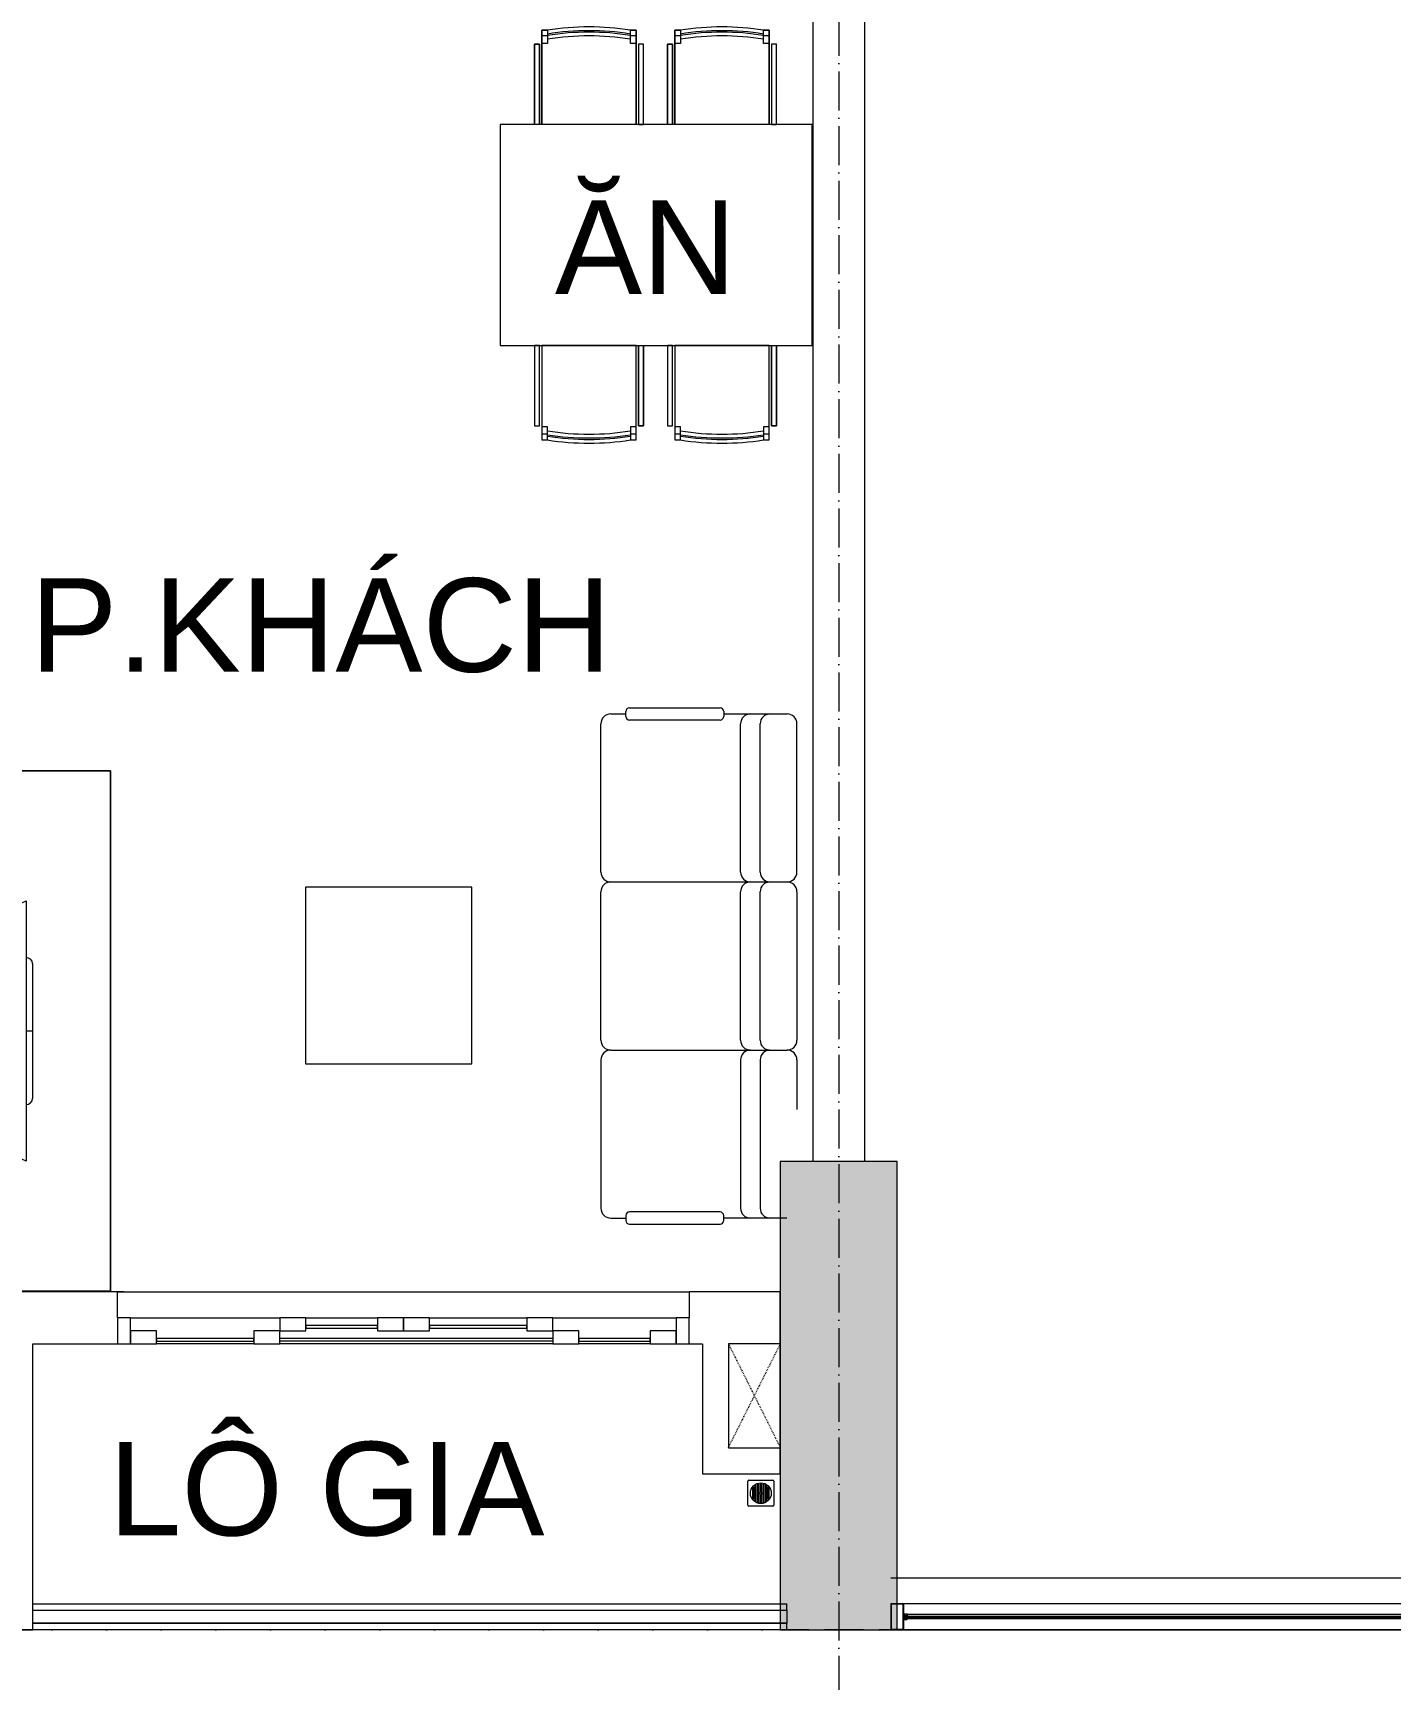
# Model space of a CAD drawing. Header units: millimetres. Extents: x -20215 to 101892, y -17414 to 45470.
# Drawn here: x 29301 to 34521, y -190 to 6140 of the extents above; entities that cross this region are included whole.
import ezdxf

# ---------------------------------------------------------------- set-up
doc = ezdxf.new("R2010")
doc.units = ezdxf.units.MM
doc.linetypes.add('Dash', pattern=[6.35, 3.175, -3.175])
doc.linetypes.add('Grid Line', pattern=[4.2, 3, -0.6, 0, -0.6])
for name, color, linetype, lineweight in [('A-DETL-GENF', 31, 'Continuous', 5), ('A-DETL-GENF-HDLN', 161, 'Dash', 5), ('CHU', 181, 'Continuous', 5), ('CUA', 31, 'Continuous', 9), ('DIM', 1, 'Continuous', 5), ('NET THAY 1', 41, 'Continuous', 5), ('NET-CAT', 3, 'Continuous', 15), ('NET-THAY', 2, 'Continuous', 9), ('THIET BI', 44, 'Continuous', 5), ('THIET-BI', 44, 'Continuous', 5), ('TRUC', 225, 'Continuous', 5), ('X-COT HAM$0$LC.HA', 8, 'Continuous', 9)]:
    doc.layers.add(name, color=color, linetype=linetype, lineweight=lineweight)
doc.styles.add('Arial_6', font='arial_0.ttf', dxfattribs={"height": 360})
doc.styles.add('TA1', font='arial_0.ttf')
doc.dimstyles.new('D_200_KTx2', dxfattribs={"dimtxt": 400, "dimasz": 300, "dimexe": 300, "dimexo": 300, "dimgap": 160, "dimtad": 1, "dimdec": 0, "dimzin": 9, "dimtxsty": 'TA1', "dimblk": 'ARCHTICK', "dimcen": 1, "dimdle": 300, "dimclrd": 256, "dimclre": 256, "dimclrt": 7, "dimadec": 0, "dimazin": 0, "dimtfac": 1, "dimtdec": 0, "dimtix": 1, "dimtmove": 1, "dimatfit": 3, "dimldrblk": 'ARCHTICK', "dimfxl": 0, "dimtolj": 1, "dimtzin": 0, "dimlwd": -1, "dimlwe": -1, "dimarcsym": 0})

# ---------------------------------------------------------------- blocks, each defined once
blk = doc.blocks.new('ALC1807-ASCENT PLAZA-KET CAU_rvt-1-MẶT BẰNG TẦNG 4')
at = {"layer": 'X-COT HAM$0$LC.HA'}
h = blk.add_hatch(color=256, dxfattribs=at)
h.dxf.hatch_style = 1
h.paths.add_polyline_path([(32625.7, 1799.9), (32175.7, 1799.9), (32175.7, -0.1), (32625.7, -0.1)])
at = {"ltscale": 1000}
blk.add_lwpolyline([(32625.7, 1799.9), (32175.7, 1799.9), (32175.7, -0.1), (32625.7, -0.1)], close=True, dxfattribs=at)
blk = doc.blocks.new('X-PHEU - X-PHEU-1231512-MẶT BẰNG TẦNG 4')
at = {"layer": 'THIET-BI'}
for p, q in [((25, 29), (25, 121)), ((29, 125), (121, 125)), ((42.5, 90.5), (42.5, 59.5)), ((47.5, 51.8), (47.5, 98.2)), ((52.5, 103.1), (52.5, 46.9)), ((57.5, 43.5), (57.5, 106.5)), ((62.5, 108.8), (62.5, 41.2)), ((67.5, 39.8), (67.5, 110.2)), ((72.5, 110.9), (72.5, 78.1)), ((72.5, 71.9), (72.5, 39.1)), ((77.5, 78.1), (77.5, 110.9)), ((77.5, 39.1), (77.5, 71.9)), ((82.5, 110.2), (82.5, 39.8)), ((87.5, 41.2), (87.5, 108.8)), ((92.5, 106.5), (92.5, 43.5)), ((97.5, 46.9), (97.5, 103.1)), ((102.5, 98.2), (102.5, 51.8)), ((107.5, 59.5), (107.5, 90.5)), ((125, 121), (125, 29)), ((121, 25), (29, 25))]:
    blk.add_line(p, q, dxfattribs=at)
blk.add_circle((75, 75), 40, dxfattribs=at)
for centre, radius, start, end in [((29, 121), 4, 90, 180), ((75, 75), 36, 139.80824, 154.52563), ((75, 75), 36, 119.0853, 128.68219), ((75, 75), 36, 102.0247, 110.31751), ((75, 75), 4, 128.68219, 231.31781), ((75, 75), 36, 90, 93.98208), ((75, 75), 36, 86.01792, 90), ((75, 75), 4, 308.68219, 51.31781), ((75, 75), 36, 69.68249, 77.9753), ((75, 75), 36, 51.31781, 60.9147), ((75, 75), 36, 25.47437, 40.19176), ((121, 121), 4, 0, 90), ((29, 29), 4, 180, 270), ((75, 75), 36, 205.47437, 220.19176), ((75, 75), 36, 231.31781, 240.9147), ((75, 75), 36, 249.68249, 257.9753), ((75, 75), 36, 266.01792, 270), ((75, 75), 36, 270, 273.98208), ((75, 75), 36, 282.0247, 290.31751), ((75, 75), 36, 299.0853, 308.68219), ((75, 75), 36, 319.80824, 334.52563), ((121, 29), 4, 270, 360)]:
    blk.add_arc(centre, radius, start, end, dxfattribs=at)
blk = doc.blocks.new('X-SOFA1 - X-SOFA-V57-MẶT BẰNG TẦNG 4')
at = {"layer": 'THIET BI'}
for p, q in [((-716.2, 969.2), (-658.4, 969.2)), ((-658.4, 959.8), (-658.4, 978.7)), ((-644.3, 992.8), (-295.7, 992.8)), ((-281.5, 978.7), (-281.5, 959.8)), ((-281.5, 969.2), (-103.7, 969.2)), ((-103.7, 969.2), (-37.7, 969.2)), ((-753.8, 360.8), (-753.8, 931.5)), ((-295.7, 945.7), (-644.3, 945.7)), ((-216.7, 360.8), (-216.7, 931.5)), ((-141.3, 360.8), (-141.3, 931.5)), ((0, 360.8), (0, 931.5)), ((-716.2, 323.1), (-103.7, 323.1)), ((-103.7, 323.1), (-37.7, 323.1)), ((-1250, 303.6), (-1890, 303.6)), ((-1890, 303.6), (-1890, -376.4)), ((-1890, 303.6), (-1890, -376.4)), ((-1250, 303.6), (-1890, 303.6)), ((-1250, -376.4), (-1250, 303.6)), ((-1250, -376.4), (-1250, 303.6)), ((-753.8, -285.4), (-753.8, 285.4)), ((-216.7, -285.4), (-216.7, 285.4)), ((-141.3, -285.4), (-141.3, 285.4)), ((0, 285.4), (0, -285.4)), ((-1890, -376.4), (-1250, -376.4)), ((-1890, -376.4), (-1250, -376.4)), ((-753.8, -360.8), (-753.8, -931.5)), ((-716.2, -323.1), (-37.7, -323.1)), ((-216.7, -360.8), (-216.7, -931.5)), ((-141.3, -360.8), (-141.3, -931.5)), ((0, -360.8), (0, -552.3)), ((-295.7, -945.7), (-644.3, -945.7)), ((-716.2, -969.2), (-658.4, -969.2)), ((-658.4, -959.8), (-658.4, -978.7)), ((-644.3, -992.8), (-295.7, -992.8)), ((-281.5, -978.7), (-281.5, -959.8)), ((-103.7, -969.2), (-281.5, -969.2)), ((-38.9, -969.2), (-103.7, -969.2))]:
    blk.add_line(p, q, dxfattribs=at)
for centre, radius, start, end in [((-716.2, 931.5), 37.7, 90, 180), ((-644.3, 978.7), 14.1, 90, 180), ((-644.3, 959.8), 14.1, 180, 270), ((-295.7, 978.7), 14.1, 360, 90), ((-295.7, 959.8), 14.1, 270, 0), ((-179, 931.5), 37.7, 90, 180), ((-103.7, 931.5), 37.7, 90, 180), ((-37.7, 931.5), 37.7, 360, 90), ((-716.2, 360.8), 37.7, 180, 270), ((-716.2, 285.4), 37.7, 90, 180), ((-179, 360.8), 37.7, 180, 270), ((-179, 285.4), 37.7, 90, 180), ((-103.7, 360.8), 37.7, 180, 270), ((-103.7, 285.4), 37.7, 90, 180), ((-37.7, 360.8), 37.7, 270, 0), ((-37.7, 285.4), 37.7, 360, 90), ((-716.2, -285.4), 37.7, 180, 270), ((-179, -285.4), 37.7, 180, 270), ((-103.7, -285.4), 37.7, 180, 270), ((-37.7, -285.4), 37.7, 270, 0), ((-716.2, -360.8), 37.7, 90, 180), ((-179, -360.8), 37.7, 90, 180), ((-103.7, -360.8), 37.7, 90, 180), ((-37.7, -360.8), 37.7, 360, 90), ((-716.2, -931.5), 37.7, 180, 270), ((-644.3, -959.8), 14.1, 90, 180), ((-295.7, -959.8), 14.1, 360, 90), ((-179, -931.5), 37.7, 180, 270), ((-103.7, -931.5), 37.7, 180, 270), ((-644.3, -978.7), 14.1, 180, 270), ((-295.7, -978.7), 14.1, 270, 0)]:
    blk.add_arc(centre, radius, start, end, dxfattribs=at)
blk = doc.blocks.new('X-BAN AN 4 GHE1 - X-BAN AN 4 GHE-1305657-MẶT BẰNG TẦNG 4')
at = {"layer": 'THIET BI'}
for p, q in [((187, 362.7), (165.2, 362.7)), ((165.2, 362.7), (165.2, 0)), ((165.2, 362.7), (165.2, 0)), ((187, 362.7), (165.2, 362.7)), ((165.2, 340.9), (187, 340.9)), ((187, 327.9), (187, 362.7)), ((187, 311.9), (187, 327.9)), ((527.9, 362.7), (506.1, 362.7)), ((506.1, 362.7), (506.1, 327.9)), ((527.9, 362.7), (506.1, 362.7)), ((506.1, 340.9), (527.9, 340.9)), ((506.1, 327.9), (506.1, 311.9)), ((527.9, 0), (527.9, 362.7)), ((527.9, 0), (527.9, 362.7)), ((698.6, 362.7), (676.8, 362.7)), ((676.8, 362.7), (676.8, 0)), ((676.8, 362.7), (676.8, 0)), ((698.6, 362.7), (676.8, 362.7)), ((676.8, 340.9), (698.6, 340.9)), ((698.6, 327.9), (698.6, 362.7)), ((698.6, 311.9), (698.6, 327.9)), ((1039.5, 362.7), (1017.7, 362.7)), ((1017.7, 362.7), (1017.7, 327.9)), ((1039.5, 362.7), (1017.7, 362.7)), ((1017.7, 340.9), (1039.5, 340.9)), ((1017.7, 327.9), (1017.7, 311.9)), ((1039.5, 0), (1039.5, 362.7)), ((1039.5, 0), (1039.5, 362.7)), ((136.9, 308.5), (136.9, 0)), ((155.8, 308.5), (136.9, 308.5)), ((136.9, 308.5), (155.8, 308.5)), ((136.9, 0), (136.9, 308.5)), ((155.8, 0), (155.8, 308.5)), ((155.8, 308.5), (155.8, 0)), ((165.2, 311.9), (187, 311.9)), ((506.1, 311.9), (527.9, 311.9)), ((556.2, 308.5), (537.3, 308.5)), ((537.3, 308.5), (537.3, 0)), ((537.3, 308.5), (537.3, 0)), ((556.2, 308.5), (537.3, 308.5)), ((556.2, 0), (556.2, 308.5)), ((556.2, 0), (556.2, 308.5)), ((667.4, 308.5), (648.5, 308.5)), ((648.5, 308.5), (648.5, 0)), ((648.5, 308.5), (667.4, 308.5)), ((648.5, 0), (648.5, 308.5)), ((667.4, 0), (667.4, 308.5)), ((667.4, 308.5), (667.4, 0)), ((676.8, 311.9), (698.6, 311.9)), ((1017.7, 311.9), (1039.5, 311.9)), ((1067.8, 308.5), (1048.9, 308.5)), ((1048.9, 308.5), (1048.9, 0)), ((1048.9, 308.5), (1048.9, 0)), ((1067.8, 308.5), (1048.9, 308.5)), ((1067.8, 0), (1067.8, 308.5)), ((1067.8, 0), (1067.8, 308.5)), ((136.9, 0), (0, 0)), ((0, 0), (0, -850)), ((0, 0), (0, -850)), ((1200, 0), (0, 0)), ((155.8, 0), (136.9, 0)), ((165.2, 0), (155.8, 0)), ((165.2, 0), (527.9, 0)), ((537.3, 0), (527.9, 0)), ((537.3, 0), (556.2, 0)), ((648.5, 0), (556.2, 0)), ((667.4, 0), (648.5, 0)), ((676.8, 0), (667.4, 0)), ((676.8, 0), (1039.5, 0)), ((1048.9, 0), (1039.5, 0)), ((1048.9, 0), (1067.8, 0)), ((1200, 0), (1067.8, 0)), ((1200, -850), (1200, 0)), ((1200, -850), (1200, 0)), ((0, -850), (136.9, -850)), ((0, -850), (1200, -850)), ((136.9, -850), (136.9, -1158.5)), ((155.8, -850), (136.9, -850)), ((136.9, -850), (136.9, -1158.5)), ((155.8, -1158.5), (155.8, -850)), ((155.8, -850), (165.2, -850)), ((155.8, -1158.5), (155.8, -850)), ((165.2, -850), (165.2, -1212.7)), ((165.2, -850), (527.9, -850)), ((165.2, -1212.7), (165.2, -850)), ((527.9, -1212.7), (527.9, -850)), ((527.9, -850), (537.3, -850)), ((527.9, -850), (527.9, -1212.7)), ((537.3, -850), (537.3, -1158.5)), ((537.3, -850), (556.2, -850)), ((537.3, -1158.5), (537.3, -850)), ((556.2, -1158.5), (556.2, -850)), ((556.2, -850), (648.5, -850)), ((556.2, -850), (556.2, -1158.5)), ((648.5, -850), (648.5, -1158.5)), ((667.4, -850), (648.5, -850)), ((648.5, -850), (648.5, -1158.5)), ((667.4, -1158.5), (667.4, -850)), ((667.4, -850), (676.8, -850)), ((667.4, -1158.5), (667.4, -850)), ((676.8, -850), (676.8, -1212.7)), ((676.8, -850), (1039.5, -850)), ((676.8, -1212.7), (676.8, -850)), ((1039.5, -1212.7), (1039.5, -850)), ((1039.5, -850), (1048.9, -850)), ((1039.5, -850), (1039.5, -1212.7)), ((1048.9, -850), (1048.9, -1158.5)), ((1048.9, -850), (1067.8, -850)), ((1048.9, -1158.5), (1048.9, -850)), ((1067.8, -1158.5), (1067.8, -850)), ((1067.8, -850), (1200, -850)), ((1067.8, -850), (1067.8, -1158.5)), ((136.9, -1158.5), (155.8, -1158.5)), ((136.9, -1158.5), (155.8, -1158.5)), ((165.2, -1161.9), (187, -1161.9)), ((165.2, -1190.9), (187, -1190.9)), ((187, -1161.9), (187, -1177.9)), ((187, -1177.9), (187, -1212.7)), ((506.1, -1161.9), (527.9, -1161.9)), ((506.1, -1177.9), (506.1, -1161.9)), ((506.1, -1212.7), (506.1, -1177.9)), ((506.1, -1190.9), (527.9, -1190.9)), ((537.3, -1158.5), (556.2, -1158.5)), ((556.2, -1158.5), (537.3, -1158.5)), ((648.5, -1158.5), (667.4, -1158.5)), ((648.5, -1158.5), (667.4, -1158.5)), ((676.8, -1161.9), (698.6, -1161.9)), ((676.8, -1190.9), (698.6, -1190.9)), ((698.6, -1161.9), (698.6, -1177.9)), ((698.6, -1177.9), (698.6, -1212.7)), ((1017.7, -1161.9), (1039.5, -1161.9)), ((1017.7, -1177.9), (1017.7, -1161.9)), ((1017.7, -1212.7), (1017.7, -1177.9)), ((1017.7, -1190.9), (1039.5, -1190.9)), ((1048.9, -1158.5), (1067.8, -1158.5)), ((1067.8, -1158.5), (1048.9, -1158.5)), ((165.2, -1212.7), (187, -1212.7)), ((187, -1212.7), (165.2, -1212.7)), ((506.1, -1212.7), (527.9, -1212.7)), ((527.9, -1212.7), (506.1, -1212.7)), ((676.8, -1212.7), (698.6, -1212.7)), ((698.6, -1212.7), (676.8, -1212.7)), ((1017.7, -1212.7), (1039.5, -1212.7)), ((1039.5, -1212.7), (1017.7, -1212.7))]:
    blk.add_line(p, q, dxfattribs=at)
for centre, radius, start, end in [((346.5, -638.1), 1013.4, 80.94073, 99.05927), ((346.5, -638.1), 1013.4, 80.94073, 99.05927), ((346.5, -638.1), 998.9, 80.80804, 99.19196), ((346.5, -658.2), 1013.4, 80.94073, 99.05927), ((346.5, -658.2), 998.9, 80.80804, 99.19196), ((858.1, -638.1), 1013.4, 80.94073, 99.05927), ((858.1, -638.1), 1013.4, 80.94073, 99.05927), ((858.1, -638.1), 998.9, 80.80804, 99.19196), ((858.1, -658.2), 1013.4, 80.94073, 99.05927), ((858.1, -658.2), 998.9, 80.80804, 99.19196), ((346.5, -191.8), 998.9, 260.80804, 279.19196), ((346.5, -191.8), 1013.4, 260.94073, 279.05927), ((346.5, -211.9), 998.9, 260.80804, 279.19196), ((858.1, -191.8), 998.9, 260.80804, 279.19196), ((858.1, -191.8), 1013.4, 260.94073, 279.05927), ((858.1, -211.9), 998.9, 260.80804, 279.19196), ((346.5, -211.9), 1013.4, 260.94073, 279.05927), ((346.5, -211.9), 1013.4, 260.94073, 279.05927), ((858.1, -211.9), 1013.4, 260.94073, 279.05927), ((858.1, -211.9), 1013.4, 260.94073, 279.05927)]:
    blk.add_arc(centre, radius, start, end, dxfattribs=at)
blk = doc.blocks.new('X-TV1 - X-TV-1305658-MẶT BẰNG TẦNG 4')
at = {"layer": 'THIET BI'}
for p, q in [((2000, 400), (0, 400)), ((0, 400), (0, 1.4)), ((0, 400), (2000, 400)), ((0, 1.4), (0, 400)), ((2000, 1.3), (2000, 400)), ((2000, 400), (2000, 1.3)), ((500, 75), (1500, 75)), ((522.5, 25), (500, 75)), ((740, 100), (1260, 100)), ((1000, 100), (1000, 75)), ((1500, 75), (1477.5, 25)), ((1477.5, 25), (522.5, 25))]:
    blk.add_line(p, q, dxfattribs=at)
for centre, start_param, end_param in [((740, 75), 0, 1.570796), ((1260, 75), 4.712389, 6.283185), ((740, 25), 1.570796, 2.992895), ((1260, 25), 3.290291, 4.712389)]:
    blk.add_ellipse(centre, major_axis=(0, 25), ratio=0.9, start_param=start_param, end_param=end_param, dxfattribs=at)
blk = doc.blocks.new('CUA LO GIA - DB6-1834140-MẶT BẰNG TẦNG 4')
at = {"layer": 'CUA'}
for p, q in [((-1050, 100), (-1100, 100)), ((-1100, 100), (-1100, 0)), ((-950, 100), (-1050, 100)), ((-1050, 100), (-1050, 50)), ((-1050, 0), (-1050, 100)), ((-950, 50), (-950, 100)), ((-950, 100), (-675, 100)), ((-675, 90), (-950, 90)), ((-950, 90), (-950, 80)), ((-950, 80), (-675, 80)), ((-575, 100), (-675, 100)), ((-675, 100), (-675, 50)), ((-675, 80), (-675, 90)), ((-575, 50), (-575, 100)), ((-575, 100), (475, 100)), ((-575, 90), (475, 90)), ((-575, 80), (475, 80)), ((575, 100), (475, 100)), ((475, 100), (475, 50)), ((575, 50), (575, 100)), ((575, 100), (950, 100)), ((950, 90), (575, 90)), ((575, 90), (575, 80)), ((575, 80), (950, 80)), ((1050, 100), (950, 100)), ((950, 100), (950, 50)), ((950, 80), (950, 90)), ((1050, 50), (1050, 100)), ((1100, 100), (1050, 100)), ((1050, 100), (1050, 0)), ((1100, 0), (1100, 100)), ((-1100, 0), (-1050, 0)), ((-1050, 50), (-950, 50)), ((-575, 0), (-1050, 0)), ((-675, 50), (-575, 50)), ((-475, 50), (-575, 50)), ((-575, 50), (-575, 0)), ((-575, 0), (-475, 0)), ((-475, 0), (-475, 50)), ((-100, 40), (-475, 40)), ((-475, 40), (-475, 30)), ((-475, 30), (-100, 30)), ((-100, 0), (-475, 0)), ((0, 50), (-100, 50)), ((-100, 50), (-100, 0)), ((-100, 30), (-100, 40)), ((-100, 0), (0, 0)), ((100, 50), (0, 50)), ((0, 50), (0, 0)), ((0, 0), (0, 50)), ((0, 0), (100, 0)), ((100, 0), (100, 50)), ((375, 40), (100, 40)), ((100, 40), (100, 30)), ((100, 30), (375, 30)), ((375, 0), (100, 0)), ((475, 50), (375, 50)), ((375, 50), (375, 0)), ((375, 30), (375, 40)), ((375, 0), (475, 0)), ((475, 50), (575, 50)), ((475, 0), (475, 50)), ((1050, 0), (475, 0)), ((950, 50), (1050, 50)), ((1050, 0), (1100, 0))]:
    blk.add_line(p, q, dxfattribs=at)
blk = doc.blocks.new('Top Rail Type - Top Rail_Internal_-1914989-MẶT BẰNG TẦNG 4')
at = {"layer": 'NET THAY 1'}
for p, q in [((29300.5, 74.9), (32200.5, 74.9)), ((32200.5, 74.9), (32200.5, 24.9)), ((32200.5, 24.9), (29300.5, 24.9))]:
    blk.add_line(p, q, dxfattribs=at)
blk = doc.blocks.new('Top Rail Type - Top Rail_Internal_-V62-MẶT BẰNG TẦNG 4')
at = {"layer": 'NET THAY 1'}
for p, q in [((29300.5, 74.9), (32200.5, 74.9)), ((32200.5, 74.9), (32200.5, 24.9)), ((29300.5, 24.9), (32200.5, 24.9))]:
    blk.add_line(p, q, dxfattribs=at)
blk = doc.blocks.new('Family2 - Family1-1830951-MẶT BẰNG TẦNG 4')
at = {"layer": 'A-DETL-GENF'}
for p, q in [((200, 400), (0, 400)), ((0, 400), (0, 0)), ((200, 0), (200, 400)), ((0, 0), (200, 0))]:
    blk.add_line(p, q, dxfattribs=at)
at = {"layer": 'A-DETL-GENF-HDLN'}
for p, q in [((0, 400), (200, 0.8)), ((0, 0), (200, 399.2))]:
    blk.add_line(p, q, dxfattribs=at)
blk = doc.blocks.new('_ARCHTICK')
at = {"color": 0, "linetype": 'ByBlock', "const_width": 0.15}
blk.add_lwpolyline([(-0.5, -0.5), (0.5, 0.5)], dxfattribs=at)
blk = doc.blocks.new('*D391')
at = {"layer": 'Defpoints', "color": 0, "transparency": 16777216}
for p in [(28050.5, -0.1), (32400.5, -0.1), (32400.5, -2000.1)]:
    blk.add_point(p, dxfattribs=at)
at = {"layer": 'DIM', "transparency": 16777216}
for p, q in [((28050.5, -300.1), (28050.5, -2300.1)), ((32400.5, -300.1), (32400.5, -2300.1)), ((27750.5, -2000.1), (32700.5, -2000.1))]:
    blk.add_line(p, q, dxfattribs=at)
at = {"layer": 'DIM', "transparency": 16777216, "xscale": 300, "yscale": 300, "zscale": 300, "rotation": 180}
blk.add_blockref('_ARCHTICK', (28050.5, -2000.1), dxfattribs=at)
at = {"layer": 'DIM', "transparency": 16777216, "xscale": 300, "yscale": 300, "zscale": 300}
blk.add_blockref('_ARCHTICK', (32400.5, -2000.1), dxfattribs=at)
at = {"layer": 'DIM', "color": 7, "transparency": 16777216, "insert": (30225.5, -1635.7), "char_height": 400, "attachment_point": 5, "style": 'TA1'}
blk.add_mtext('\\A1;4350', dxfattribs=at)
blk = doc.blocks.new('*D392')
at = {"layer": 'Defpoints', "color": 0, "transparency": 16777216}
for p in [(32400.5, -0.1), (39630.5, -0.1), (39630.5, -2000.1)]:
    blk.add_point(p, dxfattribs=at)
at = {"layer": 'DIM', "transparency": 16777216}
for p, q in [((32400.5, -300.1), (32400.5, -2300.1)), ((39630.5, -300.1), (39630.5, -2300.1)), ((32100.5, -2000.1), (39930.5, -2000.1))]:
    blk.add_line(p, q, dxfattribs=at)
at = {"layer": 'DIM', "transparency": 16777216, "xscale": 300, "yscale": 300, "zscale": 300, "rotation": 180}
blk.add_blockref('_ARCHTICK', (32400.5, -2000.1), dxfattribs=at)
at = {"layer": 'DIM', "transparency": 16777216, "xscale": 300, "yscale": 300, "zscale": 300}
blk.add_blockref('_ARCHTICK', (39630.5, -2000.1), dxfattribs=at)
at = {"layer": 'DIM', "color": 7, "transparency": 16777216, "insert": (36015.5, -1635.7), "char_height": 400, "attachment_point": 5, "style": 'TA1'}
blk.add_mtext('\\A1;7230', dxfattribs=at)
blk = doc.blocks.new('*U445')
for p, q in [((6549.8, 100, 0), (50, 100, 0)), ((6549.8, 0, 0), (50, 0, 0)), ((6536.8, 58.2, 0), (63, 58.2, 0)), ((6536.8, 41.7, 0), (63, 41.7, 0))]:
    blk.add_line(p, q)
at = {"ltscale": 100}
for p, q in [((50, 61, 0), (50, 39, 0)), ((50, 61, 0), (50, 39, 0)), ((6549.8, 61, 0), (6549.8, 39, 0)), ((6549.8, 61, 0), (6549.8, 39, 0))]:
    blk.add_line(p, q, dxfattribs=at)
at = {"color": 1, "lineweight": 0, "ltscale": 10}
blk.add_line((56.6, 50, 0), (6543.2, 50, 0), dxfattribs=at)
at = {"ltscale": 25, "elevation": 0}
for points in [[(0, 0), (50, 0), (50, 100), (0, 100)], [(2, 2), (48, 2), (48, 98), (2, 98)]]:
    blk.add_lwpolyline(points, close=True, dxfattribs=at)
for points in [[(6599.8, 100), (6599.8, 0), (6549.8, 0), (6549.8, 100)], [(6597.8, 98), (6597.8, 2), (6551.8, 2), (6551.8, 98)], [(56.6, 47.5), (56.6, 52.5), (6543.2, 52.5), (6543.2, 47.5)]]:
    blk.add_lwpolyline(points, close=True)
at = {"elevation": 0}
for points in [[(50, 39), (50, 61), (62.5, 61, -0.414214), (63, 60.5), (63, 57, -0.414214), (62.5, 56.5, -0.414214), (62, 57), (62, 59.5, 0.414214), (61.5, 60), (51.5, 60, 0.414214), (51, 59.5), (51, 40.5, 0.414214), (51.5, 40), (61.5, 40, 0.414214), (62, 40.5), (62, 43, -0.414214), (62.5, 43.5, -0.414214), (63, 43), (63, 39.5, -0.414214), (62.5, 39), (50, 39)], [(6549.8, 39), (6549.8, 61), (6537.3, 61, 0.414214), (6536.8, 60.5), (6536.8, 57, 0.414214), (6537.3, 56.5, 0.414214), (6537.8, 57), (6537.8, 59.5, -0.414214), (6538.3, 60), (6548.3, 60, -0.414214), (6548.8, 59.5), (6548.8, 40.5, -0.414214), (6548.3, 40), (6538.3, 40, -0.414214), (6537.8, 40.5), (6537.8, 43, 0.414214), (6537.3, 43.5, 0.414214), (6536.8, 43), (6536.8, 39.5, 0.414214), (6537.3, 39), (6549.8, 39)]]:
    blk.add_lwpolyline(points, format="xyb", dxfattribs=at)
for points in [[(50, 40.5), (50, 59.5)], [(50, 40.5), (50, 59.5)], [(6549.8, 40.5), (6549.8, 59.5)], [(6549.8, 40.5), (6549.8, 59.5)]]:
    blk.add_lwpolyline(points, dxfattribs=at)
for points in [[(56.6, 52.3, 0.110226), (56.6, 52.2), (56.6, 47.8, 0.110226), (56.6, 47.7, 0.547587), (60.2, 47.2, -0.371535), (60.6, 47.2, 0.207699), (64.7, 47.4, -0.626616), (65, 47.3, -0.088099), (63, 41.9), (63, 44.1), (60.2, 44.1), (60.2, 42.9), (55.7, 46.5, -0.26277), (55.4, 46.9), (55.4, 50), (55.4, 53.1, -0.26277), (55.7, 53.5), (60.2, 57.1), (60.2, 55.9), (63, 55.9), (63, 58.1, -0.088099), (65, 52.7, -0.626616), (64.7, 52.6, 0.207699), (60.6, 52.8, -0.371535), (60.2, 52.8, 0.547587)], [(6543.2, 52.3, -0.110226), (6543.2, 52.2), (6543.2, 47.8, -0.110226), (6543.2, 47.7, -0.547587), (6539.6, 47.2, 0.371535), (6539.2, 47.2, -0.207699), (6535.1, 47.4, 0.626616), (6534.8, 47.3, 0.088099), (6536.8, 41.9), (6536.8, 44.1), (6539.6, 44.1), (6539.6, 42.9), (6544.1, 46.5, 0.26277), (6544.4, 46.9), (6544.4, 50), (6544.4, 53.1, 0.26277), (6544.1, 53.5), (6539.6, 57.1), (6539.6, 55.9), (6536.8, 55.9), (6536.8, 58.1, 0.088099), (6534.8, 52.7, 0.626616), (6535.1, 52.6, -0.207699), (6539.2, 52.8, 0.371535), (6539.6, 52.8, -0.547587)]]:
    blk.add_lwpolyline(points, format="xyb", close=True)

msp = doc.modelspace()

# ---------------------------------------------------------------- linework, layer by layer
at = {"layer": 'NET-CAT'}
for p, q in [((32500.5, 1799.9), (32500.5, 9599.9)), ((32300.5, 6849.9), (32300.5, 1799.9)), ((29650.5, 1299.9), (29200.5, 1299.9)), ((29625.5, 1199.9), (29625.5, 1299.9)), ((31875.5, 1299.9), (31825.5, 1299.9)), ((31825.5, 1299.9), (31825.5, 1199.9)), ((32175.7, 1299.9), (31875.7, 1299.9)), ((32175.7, 1099.9), (32175.7, 1299.9)), ((29300.5, 1099.9), (29650.5, 1099.9)), ((29300.5, -0.1), (29300.5, 1099.9)), ((31825.5, 1099.9), (31875.5, 1099.9)), ((31875.7, 1099.9), (31875.7, 599.9)), ((32175.7, 599.9), (32175.7, 699.9)), ((31875.7, 599.9), (32175.7, 599.9)), ((29100.5, -0.1), (29300.5, -0.1))]:
    msp.add_line(p, q, dxfattribs=at)
at = {"layer": 'NET-THAY', "color": 7}
for p, q in [((29625.5, 1299.9), (31825.5, 1299.9)), ((32600.7, -0.1), (39200.5, -0.1))]:
    msp.add_line(p, q, dxfattribs=at)
at = {"layer": 'NET-THAY'}
for p, q in [((29625.5, 1299.9), (31825.5, 1299.9)), ((32600.7, 200), (39200.5, 200)), ((29300.5, 99.9), (32200.5, 99.9)), ((32200.5, 74.9), (32200.5, 99.9)), ((32200.5, -0.1), (32200.5, 24.9)), ((39200.5, 0), (32600.7, 0)), ((32200.5, -0.1), (29300.5, -0.1))]:
    msp.add_line(p, q, dxfattribs=at)
at = {"layer": 'TRUC', "linetype": 'Grid Line', "ltscale": 50}
for p, q in [((32400.5, 43599.9), (32400.5, -4500.1)), ((43000.5, -0.1), (-12092.4, -0.1))]:
    msp.add_line(p, q, dxfattribs=at)

# ---------------------------------------------------------------- block references
at = {"layer": 'A-DETL-GENF'}
msp.add_blockref('Family2 - Family1-1830951-MẶT BẰNG TẦNG 4', (31975.7, 699.9), dxfattribs=at)
at = {"layer": 'CUA', "rotation": 180}
msp.add_blockref('CUA LO GIA - DB6-1834140-MẶT BẰNG TẦNG 4', (30725.5, 1199.9), dxfattribs=at)
at = {"layer": 'CUA'}
msp.add_blockref('*U445', (32600.7, -0.1), dxfattribs=at)
at = {"layer": 'NET THAY 1'}
for name in ['Top Rail Type - Top Rail_Internal_-1914989-MẶT BẰNG TẦNG 4', 'Top Rail Type - Top Rail_Internal_-V62-MẶT BẰNG TẦNG 4']:
    msp.add_blockref(name, (0, 0), dxfattribs=at)
at = {"layer": 'NET-CAT', "lineweight": 5}
msp.add_blockref('ALC1807-ASCENT PLAZA-KET CAU_rvt-1-MẶT BẰNG TẦNG 4', (0, 0), dxfattribs=at)
at = {"layer": 'THIET BI'}
for name, p, rotation in [('X-BAN AN 4 GHE1 - X-BAN AN 4 GHE-1305657-MẶT BẰNG TẦNG 4', (32297.7, 4937.7), 180), ('X-TV1 - X-TV-1305658-MẶT BẰNG TẦNG 4', (29199.1, 3302.2), 269.9999999957582)]:
    msp.add_blockref(name, p, dxfattribs=dict(at, rotation=rotation))
msp.add_blockref('X-SOFA1 - X-SOFA-V57-MẶT BẰNG TẦNG 4', (32239.6, 2552.2), dxfattribs=at)
at = {"layer": 'THIET-BI', "rotation": 180}
msp.add_blockref('X-PHEU - X-PHEU-1231512-MẶT BẰNG TẦNG 4', (32175.7, 599.9), dxfattribs=at)

# ---------------------------------------------------------------- texts
at = {"layer": 'CHU', "color": 7, "char_height": 360, "attachment_point": 1, "line_spacing_factor": 0.936439, "style": 'Arial_6'}
for s, insert, width in [('\\pt2540.0016,5079.9996,7620.0012,10159.9992,12700.0008,15239.9988,17780.0004,20319.9984,22860,25400.0016,27939.9996,30480.0012,33019.9992,35560.0008,38099.9988,40640.0004,43179.9984,45720,48260.0016,50799.9996,53340.0012,55879.9992,58420.0008,60959.9988,63500.0004,66039.9984,68580,71120.0016,73659.9996,76200.0012,78739.9992,81280.0008;ĂN', (31308.5, 5496.2), 709.02), ('\\pt2540.0016,5079.9996,7620.0012,10159.9992,12700.0008,15239.9988,17780.0004,20319.9984,22860,25400.0016,27939.9996,30480.0012,33019.9992,35560.0008,38099.9988,40640.0004,43179.9984,45720,48260.0016,50799.9996,53340.0012,55879.9992,58420.0008,60959.9988,63500.0004,66039.9984,68580,71120.0016,73659.9996,76200.0012,78739.9992,81280.0008;P.KHÁCH', (29290.3, 4043.3), 2232.1), ('\\pt2540.0016,5079.9996,7620.0012,10159.9992,12700.0008,15239.9988,17780.0004,20319.9984,22860,25400.0016,27939.9996,30480.0012,33019.9992,35560.0008,38099.9988,40640.0004,43179.9984,45720,48260.0016,50799.9996,53340.0012,55879.9992,58420.0008,60959.9988,63500.0004,66039.9984,68580,71120.0016,73659.9996,76200.0012,78739.9992,81280.0008;LÔ GIA', (29591.9, 722.5), 2422)]:
    msp.add_mtext(s, dxfattribs=dict(at, insert=insert, width=width))

# ---------------------------------------------------------------- dimensions: what is measured, and where the dimension line sits
at = {"layer": 'DIM'}
for base, p1, p2, picture, middle in [((32400.5, -2000.1), (28050.5, -0.1), (32400.5, -0.1), '*D391', (30225.5, -1635.7)), ((39630.5, -2000.1), (32400.5, -0.1), (39630.5, -0.1), '*D392', (36015.5, -1635.7))]:
    dim = msp.add_linear_dim(base=base, p1=p1, p2=p2, dimstyle='D_200_KTx2', dxfattribs=at)
    dim.commit()
    dim.dimension.update_dxf_attribs({"geometry": picture, "text_midpoint": middle})

doc.saveas('drawing.dxf')
